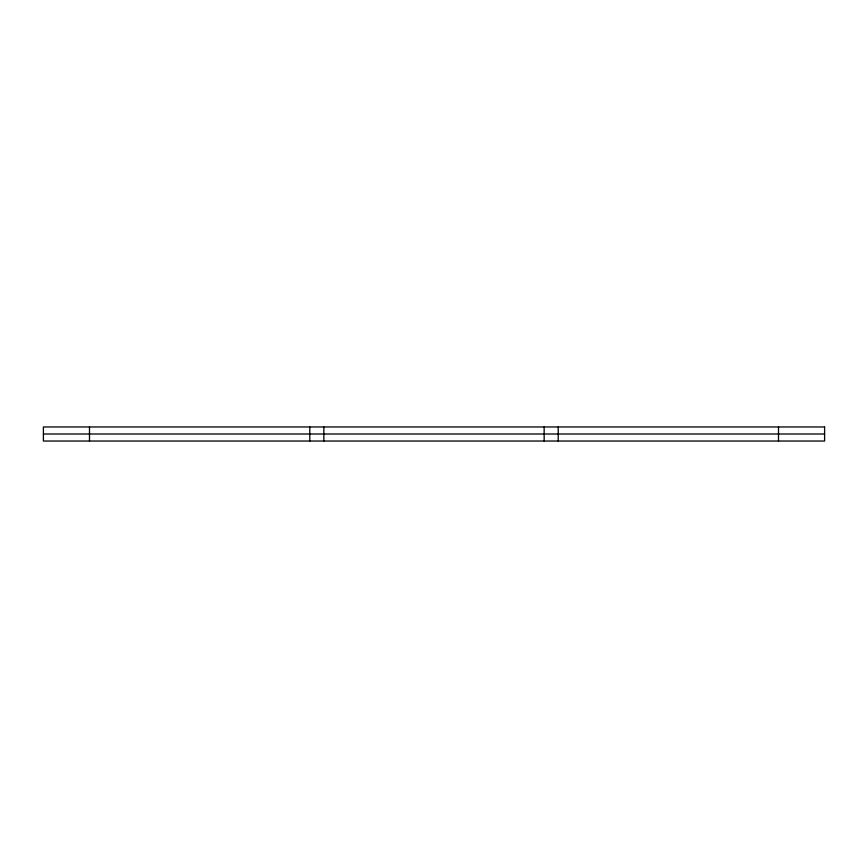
<?xml version="1.0" encoding="UTF-8"?>
<svg xmlns="http://www.w3.org/2000/svg" width="868" height="868" viewBox="0 0 868 868"><rect width="100%" height="100%" fill="white"/><g stroke="black" fill="none" stroke-linecap="round" stroke-linejoin="round"><path stroke-width="1.3" d="M43.4 434L824.6 434M778.509 426.969L778.509 441.031M558.211 426.969L558.211 441.031M544.149 426.969L544.149 441.031M323.851 426.969L323.851 441.031M309.789 426.969L309.789 441.031M89.491 426.969L89.491 441.031M824.6 426.969L43.4 426.969L43.4 441.031L824.6 441.031L824.6 426.969"/></g></svg>
